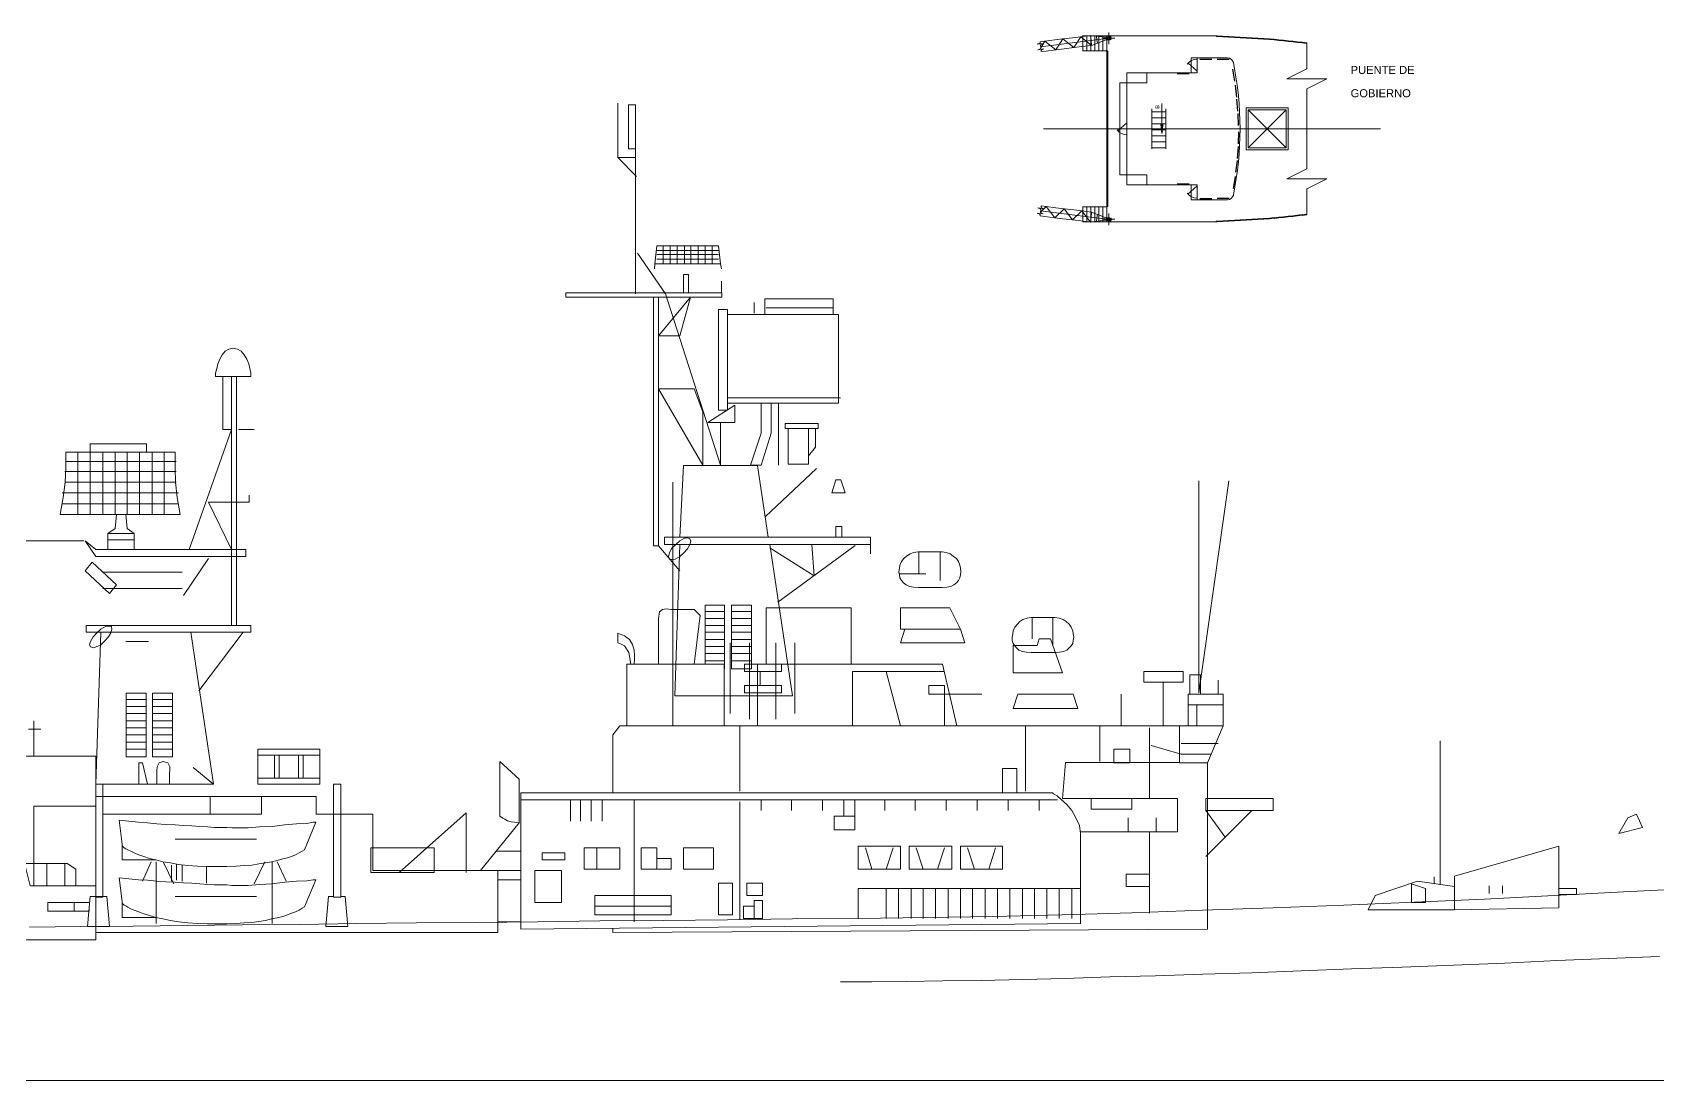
# Model space of a CAD drawing. Header units: millimetres. Extents: x -11119 to 8439, y -3599 to 8618.
# Drawn here: x -3947 to 4175, y -3599 to 1641 of the extents above; entities that cross this region are included whole.
import ezdxf

# ---------------------------------------------------------------- set-up
doc = ezdxf.new("R2010")
doc.units = ezdxf.units.MM
doc.layers.add('a_MUEBLE', color=250, linetype='Continuous', lineweight=5)
doc.layers.add('a_TEXTO', color=7, linetype='Continuous', lineweight=0)
doc.styles.add('CA_100_TEXTO', font='arial.ttf', dxfattribs={"height": 20})
doc.styles.add('CA_200_TEXTO', font='arial.ttf', dxfattribs={"height": 40})

# ---------------------------------------------------------------- blocks, each defined once
blk = doc.blocks.new('*X4')
at = {"color": 0}
for p, q in [((552.6, 104.7), (554.7, 106.7)), ((552.6, 104.5), (554.7, 106.6)), ((552.6, 104.3), (554.7, 106.4)), ((552.6, 104.1), (554.7, 106.2)), ((552.7, 105.7), (554.6, 107.5)), ((552.7, 105.5), (554.6, 107.4)), ((552.7, 105.3), (554.6, 107.2)), ((552.7, 105.1), (554.6, 107)), ((552.7, 104.9), (554.6, 106.9)), ((552.8, 106.7), (554.5, 108.3)), ((552.8, 106.5), (554.5, 108.2)), ((552.8, 106.3), (554.5, 108)), ((552.8, 106.1), (554.5, 107.8)), ((552.8, 105.9), (554.6, 107.7)), ((552.8, 104.1), (554.7, 106.1)), ((552.9, 107.5), (554.4, 109)), ((552.9, 107.3), (554.4, 108.8)), ((552.9, 107.1), (554.5, 108.6)), ((552.9, 106.9), (554.5, 108.5)), ((553, 108.4), (554.3, 109.8)), ((553, 108.2), (554.4, 109.6)), ((553, 108), (554.4, 109.4)), ((553, 107.9), (554.4, 109.3)), ((553, 107.7), (554.4, 109.1)), ((553, 104.1), (554.7, 105.9)), ((553.1, 109.4), (554.3, 110.6)), ((553.1, 109.2), (554.3, 110.4)), ((553.1, 109), (554.3, 110.2)), ((553.1, 108.8), (554.3, 110.1)), ((553.1, 108.6), (554.3, 109.9)), ((553.2, 110.4), (554.2, 111.3)), ((553.2, 110.2), (554.2, 111.2)), ((553.2, 110), (554.2, 111)), ((553.2, 109.8), (554.2, 110.9)), ((553.2, 109.6), (554.2, 110.7)), ((553.2, 104.1), (554.8, 105.8)), ((553.3, 111.2), (554.1, 112)), ((553.3, 111), (554.1, 111.8)), ((553.3, 110.8), (554.1, 111.7)), ((553.3, 110.6), (554.2, 111.5)), ((553.3, 104.1), (554.8, 105.6)), ((553.4, 112.2), (554, 112.8)), ((553.4, 112), (554, 112.6)), ((553.4, 111.8), (554.1, 112.5)), ((553.4, 111.6), (554.1, 112.3)), ((553.4, 111.4), (554.1, 112.1)), ((553.5, 113.2), (553.9, 113.6)), ((553.5, 113), (554, 113.4)), ((553.5, 112.8), (554, 113.3)), ((553.5, 112.6), (554, 113.1)), ((553.5, 112.4), (554, 112.9)), ((553.5, 104.1), (554.8, 105.4)), ((553.6, 114.2), (553.9, 114.4)), ((553.6, 114), (553.9, 114.2)), ((553.6, 113.8), (553.9, 114.1)), ((553.6, 113.6), (553.9, 113.9)), ((553.6, 113.4), (553.9, 113.7)), ((553.7, 115.2), (553.8, 115.2)), ((553.7, 115), (553.8, 115)), ((553.7, 114.8), (553.8, 114.9)), ((553.7, 114.6), (553.8, 114.7)), ((553.7, 114.4), (553.8, 114.5)), ((553.7, 104.1), (554.8, 105.3)), ((553.9, 104.1), (554.8, 105.1)), ((554, 104.1), (554.8, 105)), ((554.2, 104.1), (554.9, 104.8)), ((554.4, 104.1), (554.9, 104.6)), ((554.6, 104.1), (554.9, 104.5)), ((554.7, 104.1), (554.9, 104.3)), ((554.9, 104.1), (554.9, 104.2))]:
    blk.add_line(p, q, dxfattribs=at)
blk = doc.blocks.new('ca_nav21')
at = {"layer": 'a_MUEBLE', "linetype": 'Continuous'}
for points in [[(509.45, 4886.2), (509.45, 4614.3), (603.45, 4520.3)], [(598.35, 4657.5), (598.35, 4878.6), (562.75, 4878.6), (562.75, 4657.5), (598.35, 4657.5)], [(598.35, 4860.8), (598.35, 3933.4)], [(509.45, 4614.3), (598.35, 4614.3)], [(1022.65, 4083.3), (1012.55, 4172.2), (705.05, 4172.2), (694.95, 4083.3), (1022.65, 4083.3)], [(705.05, 4149.3), (1012.55, 4149.3)], [(735.55, 4172.2), (735.55, 4083.3)], [(771.15, 4172.2), (771.15, 4083.3)], [(806.75, 4172.2), (806.75, 4083.3)], [(842.25, 4172.2), (842.25, 4083.3)], [(875.35, 4172.2), (875.35, 4083.3)], [(910.85, 4172.2), (910.85, 4083.3)], [(946.45, 4172.2), (946.45, 4083.3)], [(982.05, 4172.2), (982.05, 4083.3)], [(1022.65, 3290.5), (1022.65, 3077), (748.25, 3933.4), (608.55, 4136.6)], [(694.95, 4083.3), (692.35, 4057.9)], [(705.05, 4129), (1012.55, 4129)], [(705.05, 4106.1), (1012.55, 4106.1)], [(1022.65, 4083.3), (1027.75, 4057.9)], [(862.65, 3938.4), (862.65, 4029.9), (837.25, 4029.9), (837.25, 3938.4), (862.65, 3938.4)], [(1027.75, 3996.9), (1027.75, 3938.4)], [(1030.35, 3915.6), (1030.35, 3938.4), (250.25, 3938.4), (250.25, 3915.6), (1030.35, 3915.6)], [(712.65, 3915.6), (712.65, 2673), (687.25, 2673), (687.25, 3915.6), (712.65, 3915.6)], [(712.65, 3722.5), (819.45, 3722.5), (872.75, 3915.6)], [(712.65, 3722.5), (819.45, 3722.5), (872.75, 3915.6), (712.65, 3722.5)], [(1586.75, 3829.2), (1586.75, 3907.9), (1243.75, 3907.9), (1243.75, 3829.2), (1586.75, 3829.2)], [(1058.25, 3351.5), (1058.25, 3854.6), (1012.55, 3854.6), (1012.55, 3351.5), (1058.25, 3351.5)], [(1012.55, 3854.6), (1012.55, 3854.6), (1012.55, 3854.6), (1012.55, 3854.6), (1012.55, 3854.6)], [(1612.25, 3387), (1612.25, 3829.2), (1058.25, 3829.2), (1058.25, 3387), (1612.25, 3387)], [(1190.45, 3836.8), (1190.45, 3890.2)], [(1190.45, 3836.8), (1190.45, 3890.2), (1190.45, 3836.8)], [(1251.35, 3862.2), (1586.75, 3862.2)], [(-1325.05, 3519.2), (-1325.05, 3537), (-1330.15, 3559.8), (-1335.25, 3582.7), (-1345.45, 3605.6), (-1358.15, 3628.4), (-1373.35, 3646.2), (-1391.15, 3656.4), (-1414.05, 3661.5), (-1434.35, 3656.4), (-1452.15, 3646.2), (-1467.35, 3628.4), (-1480.05, 3605.6), (-1490.25, 3582.7), (-1495.35, 3559.8), (-1500.45, 3537), (-1500.45, 3519.2), (-1325.05, 3519.2)], [(-1421.65, 3254.9), (-1421.65, 3519.2), (-1464.85, 3519.2), (-1464.85, 3254.9), (-1421.65, 3254.9)], [(-1396.25, 3519.2), (-1396.25, 2274.2), (-1421.65, 2274.2), (-1421.65, 3519.2), (-1396.25, 3519.2)], [(890.55, 3458.2), (712.65, 3458.2), (933.75, 3077), (933.75, 3343.8)], [(890.55, 3458.2), (712.65, 3458.2), (933.75, 3077), (933.75, 3343.8), (890.55, 3458.2)], [(1058.25, 3412.4), (1622.35, 3412.4)], [(1093.85, 3376.9), (1093.85, 3290.5), (959.15, 3290.5)], [(1093.85, 3376.9), (1093.85, 3290.5), (959.15, 3290.5), (1093.85, 3376.9)], [(1225.95, 3077), (1276.75, 3237.1), (1276.75, 3387), (1225.95, 3387), (1225.95, 3237.1), (1172.65, 3077), (1225.95, 3077)], [(1312.35, 3387), (1312.35, 3077)], [(1312.35, 3387), (1312.35, 3077), (1312.35, 3387)], [(-1632.55, 2655.2), (-1421.65, 3254.9)], [(-1632.55, 2655.2), (-1421.65, 3254.9), (-1632.55, 2655.2)], [(-1386.05, 3254.9), (-1307.35, 3254.9)], [(-1386.05, 3254.9), (-1307.35, 3254.9), (-1386.05, 3254.9)], [(1510.55, 3260), (1510.55, 3285.4), (1345.45, 3285.4), (1345.45, 3260), (1510.55, 3260)], [(1462.25, 3082.1), (1462.25, 3260), (1360.65, 3260), (1360.65, 3082.1), (1462.25, 3082.1)], [(1462.25, 3122.8), (1462.25, 3260), (1497.85, 3260), (1497.85, 3166), (1462.25, 3122.8)], [(-1845.95, 3140.6), (-1845.95, 3183.8), (-2128.05, 3183.8), (-2128.05, 3140.6), (-1845.95, 3140.6)], [(-1678.25, 2830.6), (-1693.55, 2914.4), (-1701.15, 2990.6), (-1703.65, 3061.8), (-1703.65, 3140.6), (-2250.05, 3140.6), (-2250.05, 3061.8), (-2252.55, 2990.6), (-2262.75, 2914.4), (-2277.95, 2830.6), (-1678.25, 2830.6)], [(-2250.05, 3094.8), (-1698.65, 3094.8)], [(-2189.05, 3140.6), (-2189.05, 2830.6)], [(-2128.05, 3140.6), (-2128.05, 2830.6)], [(-2064.55, 3140.6), (-2064.55, 2830.6)], [(-2003.55, 3140.6), (-2003.55, 2830.6)], [(-1942.55, 3140.6), (-1942.55, 2830.6)], [(-1881.55, 3140.6), (-1881.55, 2830.6)], [(-1818.05, 3140.6), (-1818.05, 2830.6)], [(-1757.05, 3140.6), (-1757.05, 2830.6)], [(-2255.05, 3044), (-1698.65, 3044)], [(1261.55, 2716.2), (1208.15, 3074.5), (837.25, 3074.5), (819.45, 2716.2), (1261.55, 2716.2)], [(1502.95, 3059.2), (1246.35, 2817.9)], [(-2267.85, 2937.3), (-1685.95, 2937.3)], [(-2255.05, 2990.6), (-1698.65, 2990.6)], [(-1332.75, 2927.1), (-1332.75, 2891.5), (-1535.95, 2891.5), (-1421.65, 2655.2)], [(783.85, 2990.6), (783.85, 1773.6)], [(783.85, 2990.6), (783.85, 1773.6), (783.85, 2990.6)], [(1645.25, 2937.3), (1624.95, 3003.3), (1599.55, 3003.3), (1579.15, 2937.3), (1645.25, 2937.3)], [(3413.75, 2998.3), (3413.75, 1938.8), (3563.65, 2998.3)], [(-2267.85, 2883.9), (-1685.95, 2883.9)], [(-1950.15, 2830.6), (-1942.55, 2759.4), (-1906.95, 2734), (-1906.95, 2655.2), (-2039.15, 2655.2), (-2039.15, 2734), (-2003.55, 2759.4), (-1995.95, 2830.6), (-1950.15, 2830.6)], [(1629.95, 2716.2), (1629.95, 2769.6), (1599.55, 2769.6), (1599.55, 2716.2), (1629.95, 2716.2)], [(-2158.55, 2698.4), (-2529.55, 2698.4)], [(-2153.45, 2698.4), (-2100.05, 2619.7), (-1350.45, 2619.7), (-1350.45, 2655.2), (-2100.05, 2655.2), (-2153.45, 2698.4)], [(-2039.15, 2734), (-1906.95, 2734)], [(-2039.15, 2703.5), (-1906.95, 2703.5)], [(1772.25, 2716.2), (1772.25, 2680.6), (743.15, 2680.6), (743.15, 2716.2), (1772.25, 2716.2)], [(839.75, 2637.4), (857.55, 2657.8), (870.25, 2680.6), (875.35, 2695.9), (870.25, 2708.6), (857.55, 2713.7), (842.25, 2711.1), (819.45, 2698.4), (799.05, 2680.6), (778.75, 2660.3), (768.55, 2637.4), (763.55, 2619.7), (766.05, 2607), (778.75, 2604.4), (796.55, 2607), (819.45, 2619.7), (839.75, 2637.4)], [(794.05, 1923.5), (819.45, 2680.6), (1269.15, 2680.6), (1383.55, 1923.5), (794.05, 1923.5)], [(1269.15, 2662.9), (1490.25, 2523.1), (1480.05, 2680.6)], [(1772.25, 2680.6), (1772.25, 2632.4)], [(1772.25, 2680.6), (1772.25, 2632.4), (1772.25, 2680.6)], [(-1535.95, 2609.5), (-1660.55, 2424.1)], [(712.65, 2673), (819.45, 2548.5)], [(1696.05, 2675.6), (1309.85, 2391.1)], [(2130.55, 2464.7), (2153.45, 2467.2), (2173.75, 2469.7), (2189.05, 2477.4), (2201.75, 2487.5), (2211.85, 2500.2), (2219.55, 2512.9), (2222.05, 2528.2), (2224.55, 2543.4), (2222.05, 2561.2), (2219.55, 2576.5), (2211.85, 2594.2), (2201.75, 2609.5), (2186.45, 2622.2), (2171.25, 2632.4), (2150.85, 2640), (2130.55, 2642.5), (2011.15, 2642.5), (1988.25, 2640), (1970.45, 2632.4), (1952.75, 2622.2), (1939.95, 2609.5), (1927.25, 2594.2), (1919.65, 2576.5), (1917.15, 2561.2), (1914.55, 2543.4), (1917.15, 2528.2), (1919.65, 2512.9), (1927.25, 2500.2), (1937.45, 2487.5), (1950.15, 2477.4), (1967.95, 2469.7), (1988.25, 2467.2), (2011.15, 2464.7), (2130.55, 2464.7)], [(2013.65, 2642.5), (2013.65, 2535.8)], [(2013.65, 2642.5), (2013.65, 2535.8), (2013.65, 2642.5)], [(2120.45, 2642.5), (2120.45, 2500.2)], [(2120.45, 2642.5), (2120.45, 2500.2), (2120.45, 2642.5)], [(-1995.95, 2477.4), (-2117.85, 2591.7), (-2153.45, 2548.5), (-2031.45, 2434.3), (-1995.95, 2477.4)], [(-2064.55, 2540.9), (-1668.15, 2540.9)], [(1919.65, 2533.3), (2049.25, 2533.3)], [(1919.65, 2533.3), (2049.25, 2533.3), (1919.65, 2533.3)], [(-2064.55, 2459.6), (-1668.15, 2459.6)], [(712.65, 2081.1), (712.65, 2109), (712.65, 2172.5), (712.65, 2248.8), (712.65, 2309.8), (717.75, 2342.8), (733.05, 2355.5), (753.35, 2358), (776.25, 2355.5), (788.95, 2355.5), (804.15, 2355.5), (824.45, 2355.5), (842.25, 2355.5), (860.05, 2355.5), (875.35, 2355.5), (885.45, 2355.5), (890.55, 2355.5), (921.05, 2325), (890.55, 2081.1), (712.65, 2081.1)], [(1040.45, 2058.2), (1043.05, 2058.2), (1043.05, 2375.8), (946.45, 2375.8), (946.45, 2081.1), (946.45, 2081.1)], [(1177.65, 2058.2), (1177.65, 2375.8), (1078.55, 2375.8), (1078.55, 2058.2), (1177.65, 2058.2)], [(1675.75, 2081.1), (1675.75, 2363.1), (1251.35, 2363.1), (1251.35, 2081.1), (1675.75, 2081.1)], [(2222.05, 2256.4), (1922.25, 2256.4), (1922.25, 2363.1), (2168.65, 2363.1), (2222.05, 2256.4)], [(946.45, 2345.3), (1043.05, 2345.3)], [(946.45, 2309.8), (1043.05, 2309.8)], [(1078.55, 2345.3), (1177.65, 2345.3)], [(1078.55, 2309.8), (1177.65, 2309.8)], [(2694.65, 2139.5), (2717.55, 2142), (2737.85, 2144.6), (2753.15, 2152.2), (2765.85, 2162.4), (2775.95, 2172.5), (2783.65, 2185.2), (2786.15, 2200.5), (2788.65, 2215.7), (2786.15, 2233.5), (2783.65, 2248.8), (2775.95, 2266.6), (2765.85, 2281.8), (2750.55, 2294.5), (2735.35, 2304.7), (2715.05, 2312.3), (2694.65, 2314.8), (2575.25, 2314.8), (2554.95, 2312.3), (2534.55, 2304.7), (2519.35, 2294.5), (2506.65, 2281.8), (2493.95, 2266.6), (2486.35, 2248.8), (2483.75, 2233.5), (2481.25, 2215.7), (2481.25, 2200.5), (2486.35, 2185.2), (2493.95, 2172.5), (2501.55, 2162.4), (2514.25, 2152.2), (2532.05, 2144.6), (2552.35, 2142), (2575.25, 2139.5), (2694.65, 2139.5)], [(2580.35, 2314.8), (2580.35, 2208.1)], [(2580.35, 2314.8), (2580.35, 2208.1), (2580.35, 2314.8)], [(2684.55, 2314.8), (2684.55, 2175.1)], [(2684.55, 2314.8), (2684.55, 2175.1), (2684.55, 2314.8)], [(-1325.05, 2274.2), (-1325.05, 2241.1), (-2148.35, 2241.1), (-2148.35, 2274.2), (-1325.05, 2274.2)], [(-2054.35, 2198), (-2036.55, 2218.3), (-2023.85, 2238.6), (-2018.75, 2256.4), (-2021.35, 2269.1), (-2034.05, 2271.6), (-2051.85, 2269.1), (-2074.65, 2256.4), (-2095.05, 2238.6), (-2112.75, 2218.3), (-2125.55, 2195.4), (-2130.55, 2180.2), (-2125.55, 2167.5), (-2112.75, 2162.4), (-2097.55, 2167.5), (-2074.65, 2177.6), (-2054.35, 2198)], [(-2100.05, 1481.4), (-2074.65, 2241.1), (-1624.95, 2241.1), (-1510.55, 1481.4), (-2100.05, 1481.4)], [(-1950.15, 2195.4), (-1835.85, 2195.4)], [(-1950.15, 2195.4), (-1835.85, 2195.4), (-1950.15, 2195.4)], [(-1363.25, 2241.1), (-1584.25, 1948.9)], [(509.45, 2236.1), (509.45, 2187.8), (519.55, 2185.2), (542.45, 2172.5), (565.35, 2139.5), (575.45, 2081.1), (590.75, 2081.1), (590.75, 2086.1), (593.25, 2103.9), (593.25, 2124.3), (590.75, 2152.2), (583.15, 2180.2), (567.85, 2205.6), (542.45, 2223.4), (509.45, 2236.1)], [(946.45, 2274.2), (1043.05, 2274.2)], [(946.45, 2241.1), (1043.05, 2241.1)], [(946.45, 2205.6), (1043.05, 2205.6)], [(1078.55, 2274.2), (1177.65, 2274.2)], [(1078.55, 2241.1), (1177.65, 2241.1)], [(1078.55, 2205.6), (1177.65, 2205.6)], [(2244.95, 2187.8), (2222.05, 2256.4), (1945.05, 2256.4), (1922.25, 2187.8), (2244.95, 2187.8)], [(2732.75, 2037.9), (2486.35, 2037.9), (2486.35, 2175.1), (2605.75, 2175.1), (2615.95, 2208.1), (2671.85, 2208.1), (2732.75, 2037.9)], [(946.45, 2170), (1043.05, 2170)], [(946.45, 2134.4), (1043.05, 2134.4)], [(1070.95, 2187.8), (1070.95, 1834.6)], [(1070.95, 2187.8), (1070.95, 1834.6), (1070.95, 2187.8)], [(1078.55, 2170), (1177.65, 2170)], [(1078.55, 2134.4), (1177.65, 2134.4)], [(1167.55, 2187.8), (1167.55, 1806.6)], [(1299.65, 2187.8), (1299.65, 1806.6)], [(1393.65, 2187.8), (1393.65, 1834.6)], [(1393.65, 2187.8), (1393.65, 1834.6), (1393.65, 2187.8)], [(1040.45, 1773.6), (1040.45, 2081.1), (555.15, 2081.1), (555.15, 1773.6), (1040.45, 1773.6)], [(946.45, 2098.9), (1043.05, 2098.9)], [(1078.55, 2098.9), (1177.65, 2098.9)], [(1327.65, 2045.5), (1327.65, 2081.1), (1142.15, 2081.1), (1142.15, 2045.5), (1327.65, 2045.5)], [(1208.15, 2081.1), (2133.15, 2081.1), (2204.25, 1773.6), (1208.15, 1773.6), (1208.15, 2081.1)], [(1220.85, 2045.5), (1220.85, 1974.3)], [(1220.85, 2045.5), (1220.85, 1974.3), (1220.85, 2045.5)], [(1683.35, 1773.6), (1683.35, 2045.5), (2143.25, 2045.5)], [(1851.05, 2045.5), (1922.25, 1773.6)], [(3335.05, 1992.1), (3335.05, 2045.5), (3139.35, 2045.5), (3139.35, 1992.1), (3335.05, 1992.1)], [(1327.65, 1938.8), (1327.65, 1974.3), (1142.15, 1974.3), (1142.15, 1938.8), (1327.65, 1938.8)], [(2143.25, 1931.1), (2143.25, 1974.3), (2064.55, 1974.3), (2064.55, 1931.1), (2143.25, 1931.1)], [(3235.95, 1992.1), (3235.95, 1773.6)], [(3421.35, 1931.1), (3421.35, 2027.7), (3368.05, 2027.7), (3368.05, 1931.1), (3421.35, 1931.1)], [(3510.35, 2002.3), (3510.35, 1931.1)], [(-1848.55, 1618.6), (-1848.55, 1936.2), (-1947.65, 1936.2), (-1947.65, 1618.6), (-1848.55, 1618.6)], [(-1947.65, 1905.7), (-1848.55, 1905.7)], [(-1947.65, 1870.2), (-1848.55, 1870.2)], [(-1716.45, 1618.6), (-1716.45, 1936.2), (-1815.55, 1936.2), (-1815.55, 1618.6), (-1716.45, 1618.6)], [(-1815.55, 1905.7), (-1716.45, 1905.7)], [(-1815.55, 1870.2), (-1716.45, 1870.2)], [(2064.55, 1931.1), (2328.75, 1931.1)], [(2143.25, 1931.1), (2143.25, 1773.6)], [(2809.05, 1860), (2786.15, 1931.1), (2509.15, 1931.1), (2486.35, 1860), (2809.05, 1860)], [(3025.05, 1931.1), (3025.05, 1773.6)], [(3025.05, 1931.1), (3025.05, 1773.6), (3025.05, 1931.1)], [(3535.75, 1773.6), (3535.75, 1931.1), (3360.45, 1931.1), (3360.45, 1773.6), (3535.75, 1773.6)], [(3360.45, 1877.8), (3535.75, 1877.8)], [(3403.65, 1877.8), (3403.65, 1773.6)], [(-2410.05, 1799), (-2410.05, 1621.1)], [(-1947.65, 1834.6), (-1848.55, 1834.6)], [(-1947.65, 1799), (-1848.55, 1799)], [(-1815.55, 1834.6), (-1716.45, 1834.6)], [(-1815.55, 1799), (-1716.45, 1799)], [(-2435.55, 1755.8), (-2374.55, 1755.8)], [(-2435.55, 1755.8), (-2374.55, 1755.8), (-2435.55, 1755.8)], [(-1947.65, 1763.4), (-1848.55, 1763.4)], [(-1947.65, 1727.9), (-1848.55, 1727.9)], [(-1815.55, 1763.4), (-1716.45, 1763.4)], [(-1815.55, 1727.9), (-1716.45, 1727.9)], [(484.05, 1438.2), (484.05, 1445.8), (484.05, 1727.9), (519.55, 1773.6), (3317.25, 1773.6), (3317.25, 1588.1), (3456.95, 1588.1), (3456.95, 757.2), (484.05, 739.4), (484.05, 762.3), (484.05, 762.3)], [(1119.25, 1773.6), (1119.25, 1445.8)], [(1119.25, 1773.6), (1119.25, 1445.8), (1119.25, 1773.6)], [(2547.25, 1773.6), (2547.25, 1445.8)], [(2918.25, 1773.6), (2918.25, 1595.7)], [(3167.25, 1763.4), (3167.25, 1410.2)], [(3317.25, 1773.6), (3535.75, 1773.6), (3456.95, 1588.1), (3317.25, 1588.1), (3317.25, 1773.6)], [(-1947.65, 1692.3), (-1848.55, 1692.3)], [(-1947.65, 1656.7), (-1848.55, 1656.7)], [(-1815.55, 1692.3), (-1716.45, 1692.3)], [(-1815.55, 1656.7), (-1716.45, 1656.7)], [(-979.55, 1481.4), (-979.55, 1656.7), (-1289.55, 1656.7), (-1289.55, 1481.4), (-979.55, 1481.4)], [(-1289.55, 1626.2), (-979.55, 1626.2)], [(-1289.55, 1626.2), (-979.55, 1626.2), (-1289.55, 1626.2)], [(-1182.75, 1511.9), (-1182.75, 1626.2), (-1205.65, 1626.2), (-1205.65, 1511.9), (-1182.75, 1511.9)], [(-1063.35, 1511.9), (-1063.35, 1626.2), (-1086.25, 1626.2), (-1086.25, 1511.9), (-1063.35, 1511.9)], [(3068.15, 1588.1), (3068.15, 1656.7), (2989.45, 1656.7), (2989.45, 1588.1), (3068.15, 1588.1)], [(3474.75, 1631.3), (3324.85, 1631.3), (3174.95, 1674.5)], [(3324.85, 1684.7), (3510.35, 1684.7)], [(4620.75, 978.3), (4620.75, 1697.4)], [(4620.75, 978.3), (4620.75, 1697.4), (4620.75, 978.3)], [(-3723.75, 1339.1), (-3566.25, 1339.1), (-3566.25, 1621.1), (-2100.05, 1621.1), (-2100.05, 703.8), (-3759.35, 703.8), (-3723.75, 1339.1)], [(-1884.15, 1588.1), (-1866.35, 1588.1), (-1840.95, 1481.4), (-1884.15, 1481.4), (-1884.15, 1588.1)], [(-1731.65, 1481.4), (-1731.65, 1539.8), (-1729.15, 1547.5), (-1729.15, 1567.8), (-1739.25, 1588.1), (-1762.15, 1595.7), (-1782.45, 1588.1), (-1792.65, 1567.8), (-1795.15, 1547.5), (-1795.15, 1539.8), (-1795.15, 1481.4), (-1731.65, 1481.4)], [(-1612.25, 1565.2), (-1510.55, 1481.4)], [(-1612.25, 1565.2), (-1510.55, 1481.4), (-1612.25, 1565.2)], [(-79.95, 1595.7), (-79.95, 1321.3), (-77.45, 1318.8), (-72.35, 1316.2), (-64.75, 1311.1), (-54.55, 1306.1), (-41.85, 1298.4), (-24.05, 1293.4), (-6.35, 1290.8), (16.55, 1288.3), (16.55, 1506.8), (-79.95, 1595.7)], [(2504.05, 1438.2), (2504.05, 1560.2), (2432.95, 1560.2), (2432.95, 1438.2), (2504.05, 1438.2)], [(2821.75, 1242.5), (3307.05, 1242.5), (3307.05, 1410.2), (2732.75, 1410.2), (2748.05, 1590.7), (3317.25, 1590.7)], [(-2064.55, 1481.4), (-2064.55, 917.3), (-2100.05, 917.3), (-2100.05, 1481.4), (-2064.55, 1481.4)], [(-1289.55, 1511.9), (-979.55, 1511.9)], [(-1289.55, 1511.9), (-979.55, 1511.9), (-1289.55, 1511.9)], [(-875.35, 1481.4), (-875.35, 917.3), (-910.95, 917.3), (-910.95, 1481.4), (-875.35, 1481.4)], [(-2100.05, 1420.4), (-997.35, 1420.4), (-997.35, 1331.5), (-715.25, 1331.5), (-715.25, 1049.4), (-90.15, 1049.4), (-90.15, 739.4), (-2100.05, 739.4), (-2100.05, 1420.4)], [(-1271.75, 1331.5), (-1271.75, 1420.4), (-2064.55, 1420.4), (-2064.55, 1331.5), (-1271.75, 1331.5)], [(-1528.35, 1420.4), (-1528.35, 1331.5)], [(-1528.35, 1420.4), (-1528.35, 1331.5), (-1528.35, 1420.4)], [(24.15, 757.2), (24.15, 1438.2), (2681.95, 1438.2), (2687.05, 1433.1), (2704.85, 1422.9), (2725.15, 1405.2), (2753.15, 1379.7), (2778.55, 1349.3), (2798.85, 1313.7), (2816.65, 1275.6), (2821.75, 1234.9), (2821.75, 1115.5), (2821.75, 968.1), (2821.75, 838.5), (2821.75, 785.2), (24.15, 757.2)], [(24.15, 1402.6), (2707.35, 1402.6)], [(24.15, 1402.6), (2707.35, 1402.6), (24.15, 1402.6)], [(273.05, 1402.6), (273.05, 1295.9)], [(273.05, 1402.6), (273.05, 1295.9), (273.05, 1402.6)], [(323.95, 1402.6), (323.95, 1295.9)], [(323.95, 1402.6), (323.95, 1295.9), (323.95, 1402.6)], [(377.25, 1402.6), (377.25, 1295.9)], [(377.25, 1402.6), (377.25, 1295.9), (377.25, 1402.6)], [(430.65, 1402.6), (430.65, 1295.9)], [(430.65, 1402.6), (430.65, 1295.9), (430.65, 1402.6)], [(590.75, 1402.6), (590.75, 792.8)], [(1119.25, 1392.5), (1119.25, 802.9)], [(1119.25, 1392.5), (1119.25, 802.9), (1119.25, 1392.5)], [(1225.95, 1402.6), (1225.95, 1349.3)], [(1378.45, 1402.6), (1378.45, 1349.3)], [(1533.45, 1402.6), (1533.45, 1349.3)], [(1693.55, 1321.3), (1693.55, 1402.6), (1640.15, 1402.6), (1640.15, 1321.3), (1693.55, 1321.3)], [(1843.45, 1402.6), (1843.45, 1349.3)], [(1995.85, 1402.6), (1995.85, 1349.3)], [(2150.85, 1402.6), (2150.85, 1349.3)], [(2305.85, 1402.6), (2305.85, 1349.3)], [(2460.95, 1402.6), (2460.95, 1349.3)], [(2615.95, 1402.6), (2615.95, 1349.3)], [(3078.35, 1356.9), (3078.35, 1410.2), (2875.05, 1410.2), (2875.05, 1356.9), (3078.35, 1356.9)], [(3784.75, 1349.3), (3784.75, 1410.2), (3449.35, 1410.2), (3449.35, 1349.3), (3784.75, 1349.3)], [(-2100.05, 973.2), (-2100.05, 1372.1), (-2410.05, 1372.1), (-2410.05, 973.2), (-2100.05, 973.2)], [(-1983.25, 1301), (-1965.45, 1168.8), (-1962.85, 1168.8), (-1957.75, 1163.8), (-1950.15, 1158.7), (-1940.05, 1153.6), (-1924.75, 1146), (-1906.95, 1138.4), (-1884.15, 1128.2), (-1858.65, 1120.6), (-1830.75, 1110.4), (-1800.25, 1102.8), (-1764.65, 1092.6), (-1726.55, 1087.5), (-1685.95, 1079.9), (-1640.15, 1074.8), (-1591.85, 1072.3), (-1541.05, 1069.7), (-1490.25, 1069.7), (-1444.55, 1069.7), (-1398.75, 1072.3), (-1358.15, 1074.8), (-1320.05, 1077.4), (-1284.45, 1082.5), (-1251.45, 1087.5), (-1220.95, 1092.6), (-1192.95, 1100.2), (-1165.05, 1107.9), (-1142.15, 1112.9), (-1121.85, 1120.6), (-1101.45, 1128.2), (-1083.65, 1138.4), (-1068.45, 1146), (-1055.75, 1153.6), (-999.85, 1290.8), (-1012.55, 1290.8), (-1045.55, 1285.7), (-1096.35, 1283.2), (-1154.85, 1278.1), (-1218.35, 1270.5), (-1281.85, 1267.9), (-1337.75, 1262.9), (-1378.45, 1262.9), (-1396.25, 1262.9), (-1419.15, 1262.9), (-1444.55, 1265.4), (-1475.05, 1265.4), (-1508.05, 1265.4), (-1541.05, 1267.9), (-1579.15, 1270.5), (-1619.85, 1273), (-1660.55, 1275.6), (-1703.65, 1278.1), (-1749.45, 1280.6), (-1795.15, 1283.2), (-1840.95, 1288.3), (-1886.65, 1290.8), (-1934.95, 1295.9), (-1983.25, 1301)], [(-583.15, 1039.3), (-247.75, 1339.1), (-247.75, 1039.3)], [(1693.55, 1252.7), (1693.55, 1321.3), (1591.85, 1321.3), (1591.85, 1252.7), (1693.55, 1252.7)], [(3060.55, 1313.7), (3060.55, 1242.5)], [(3200.35, 1313.7), (3200.35, 1242.5)], [(3449.35, 1349.3), (3545.95, 1217.1)], [(3678.05, 1349.3), (3449.35, 1120.6)], [(5512.65, 1234.9), (5558.35, 1313.7), (5601.55, 1331.5), (5632.05, 1265.4), (5512.65, 1234.9)], [(-9227.55, 0), (9227.55, 0)], [(5876.05, 960.5), (5535.55, 942.7), (5189.95, 924.9), (4841.85, 907.1), (4491.15, 891.9), (4137.95, 876.6), (3784.75, 863.9), (3431.55, 851.2), (3078.35, 838.5), (2730.25, 828.4), (2384.65, 820.7), (2046.75, 815.6), (1711.35, 810.6), (1383.55, 808), (1058.25, 802.9), (735.55, 800.4), (420.45, 797.9), (108.05, 792.8), (-196.85, 790.2), (-496.75, 787.7), (-794.05, 785.2), (-1081.15, 780.1), (-1365.75, 777.5), (-1642.75, 775), (-1912.05, 772.4), (-2173.75, 769.9), (-2430.45, 767.4)], [(16.55, 1288.3), (-176.55, 1049.4)], [(3167.25, 1242.5), (3167.25, 836)], [(-1967.95, 1186.6), (-1967.95, 1102.8), (-1800.25, 1102.8), (-1800.25, 1102.8)], [(-1703.65, 1207), (-1297.15, 1207)], [(-1703.65, 1207), (-1297.15, 1207), (-1703.65, 1207)], [(-407.75, 1039.3), (-407.75, 1163.8), (-725.45, 1163.8), (-725.45, 1039.3), (-407.75, 1039.3)], [(-97.75, 1146), (24.15, 1146)], [(-97.75, 1146), (24.15, 1146), (-97.75, 1146)], [(245.15, 1102.8), (245.15, 1138.4), (130.95, 1138.4), (130.95, 1102.8), (245.15, 1102.8)], [(519.55, 1057), (519.55, 1163.8), (341.75, 1163.8), (341.75, 1057), (519.55, 1057)], [(405.25, 1163.8), (405.25, 1057)], [(405.25, 1163.8), (405.25, 1057), (405.25, 1163.8)], [(705.05, 1057), (705.05, 1163.8), (626.25, 1163.8), (626.25, 1057), (705.05, 1057)], [(987.15, 1057), (987.15, 1163.8), (837.25, 1163.8), (837.25, 1057), (987.15, 1057)], [(1922.25, 1057), (1922.25, 1171.4), (1711.35, 1171.4), (1711.35, 1057), (1922.25, 1057)], [(1746.85, 1163.8), (1779.95, 1057)], [(1886.65, 1163.8), (1851.05, 1057)], [(2178.85, 1057), (2178.85, 1171.4), (1965.45, 1171.4), (1965.45, 1057), (2178.85, 1057)], [(2000.95, 1163.8), (2036.55, 1057)], [(2143.25, 1163.8), (2107.75, 1057)], [(2432.95, 1057), (2432.95, 1171.4), (2222.05, 1171.4), (2222.05, 1057), (2432.95, 1057)], [(2257.65, 1163.8), (2293.15, 1057)], [(2397.35, 1163.8), (2364.35, 1057)], [(4691.85, 853.8), (4691.85, 1021.5), (5212.85, 1171.4), (5212.85, 863.9), (4691.85, 853.8)], [(-3495.15, 1021.5), (-3441.75, 1021.5), (-3398.55, 1128.2), (-3266.45, 1128.2), (-3266.45, 1021.5), (-2674.35, 1021.5), (-2638.75, 1120.6), (-2463.45, 1120.6), (-2427.85, 973.2), (-2100.05, 973.2)], [(-2453.25, 1085), (-2242.35, 1085), (-2199.15, 1057), (-2199.15, 973.2)], [(-2344.05, 1085), (-2344.05, 973.2)], [(-2255.05, 1085), (-2255.05, 973.2)], [(-1823.15, 1092.6), (-1866.35, 996.1)], [(-1797.75, 785.2), (-1797.75, 1092.6)], [(-1797.75, 785.2), (-1797.75, 1092.6), (-1797.75, 785.2)], [(-1762.15, 1092.6), (-1708.75, 983.4)], [(-1721.45, 996.1), (-1721.45, 1077.4)], [(-1721.45, 996.1), (-1721.45, 1077.4), (-1721.45, 996.1)], [(-1696.05, 1001.1), (-1696.05, 1082.5)], [(-1696.05, 1001.1), (-1696.05, 1082.5), (-1696.05, 1001.1)], [(-1668.15, 996.1), (-1668.15, 1077.4)], [(-1668.15, 996.1), (-1668.15, 1077.4), (-1668.15, 996.1)], [(-1546.15, 985.9), (-1546.15, 1069.7)], [(-1546.15, 985.9), (-1546.15, 1069.7), (-1546.15, 985.9)], [(-1253.95, 1092.6), (-1307.35, 983.4)], [(-1253.95, 1092.6), (-1307.35, 983.4), (-1253.95, 1092.6)], [(-1218.35, 785.2), (-1218.35, 1092.6)], [(-1218.35, 785.2), (-1218.35, 1092.6), (-1218.35, 785.2)], [(-1192.95, 1092.6), (-1147.25, 996.1)], [(-1192.95, 1092.6), (-1147.25, 996.1), (-1192.95, 1092.6)], [(776.25, 1057), (776.25, 1110.4), (705.05, 1110.4), (705.05, 1057), (776.25, 1057)], [(-1983.25, 1013.8), (-1965.45, 881.7), (-1962.85, 881.7), (-1957.75, 876.6), (-1950.15, 874.1), (-1940.05, 866.5), (-1924.75, 858.8), (-1906.95, 851.2), (-1884.15, 843.6), (-1858.65, 833.4), (-1830.75, 825.8), (-1800.25, 815.6), (-1764.65, 808), (-1726.55, 800.4), (-1685.95, 792.8), (-1640.15, 787.7), (-1591.85, 785.2), (-1541.05, 782.6), (-1490.25, 782.6), (-1444.55, 782.6), (-1398.75, 785.2), (-1358.15, 787.7), (-1320.05, 790.2), (-1284.45, 795.3), (-1251.45, 800.4), (-1220.95, 808), (-1192.95, 813.1), (-1165.05, 820.7), (-1142.15, 828.4), (-1121.85, 836), (-1101.45, 843.6), (-1083.65, 851.2), (-1068.45, 861.4), (-1055.75, 869), (-999.85, 1003.7), (-1012.55, 1003.7), (-1045.55, 998.6), (-1096.35, 996.1), (-1154.85, 991), (-1218.35, 983.4), (-1281.85, 980.8), (-1337.75, 975.7), (-1378.45, 975.7), (-1396.25, 975.7), (-1419.15, 975.7), (-1444.55, 978.3), (-1475.05, 978.3), (-1508.05, 978.3), (-1541.05, 980.8), (-1579.15, 983.4), (-1619.85, 985.9), (-1660.55, 988.4), (-1703.65, 991), (-1749.45, 993.5), (-1795.15, 996.1), (-1840.95, 1001.1), (-1886.65, 1003.7), (-1934.95, 1008.8), (-1983.25, 1013.8)], [(24.15, 792.8), (24.15, 1049.4), (-90.15, 1049.4), (-90.15, 792.8), (24.15, 792.8)], [(-90.15, 1003.7), (24.15, 1003.7)], [(227.35, 889.3), (227.35, 1049.4), (95.35, 1049.4), (95.35, 889.3), (227.35, 889.3)], [(1083.65, 828.4), (1083.65, 985.9), (1012.55, 985.9), (1012.55, 828.4), (1083.65, 828.4)], [(1233.55, 924.9), (1233.55, 985.9), (1154.85, 985.9), (1154.85, 924.9), (1233.55, 924.9)], [(3167.25, 970.6), (3167.25, 1031.6), (3050.45, 1031.6), (3050.45, 970.6), (3167.25, 970.6)], [(4259.95, 853.8), (4295.55, 924.9), (4506.45, 996.1), (4691.85, 970.6), (4691.85, 853.8), (4259.95, 853.8)], [(4475.95, 983.4), (4475.95, 889.3), (4547.05, 889.3), (4547.05, 960.5), (4475.95, 983.4)], [(4590.25, 1018.9), (4590.25, 985.9)], [(4590.25, 1018.9), (4590.25, 985.9), (4590.25, 1018.9)], [(-2031.45, 769.9), (-2044.15, 919.8), (-2128.05, 919.8), (-2140.75, 769.9), (-2031.45, 769.9)], [(-1967.95, 899.5), (-1967.95, 815.6), (-1800.25, 815.6), (-1800.25, 815.6)], [(-1703.65, 919.8), (-1297.15, 919.8)], [(-1703.65, 919.8), (-1297.15, 919.8), (-1703.65, 919.8)], [(-875.35, 919.8), (-852.45, 919.8), (-839.75, 769.9), (-949.05, 769.9), (-936.35, 919.8), (-910.95, 919.8), (-910.95, 919.8)], [(776.25, 828.4), (776.25, 924.9), (395.05, 924.9), (395.05, 828.4), (776.25, 828.4)], [(1233.55, 810.6), (1233.55, 899.5), (1190.45, 899.5), (1190.45, 810.6), (1233.55, 810.6)], [(2821.75, 830.9), (2821.75, 960.5), (1711.35, 960.5), (1711.35, 810.6), (1711.35, 810.6), (1711.35, 810.6)], [(1851.05, 960.5), (1851.05, 810.6)], [(1912.05, 960.5), (1912.05, 810.6)], [(1975.55, 960.5), (1975.55, 810.6)], [(2036.55, 960.5), (2036.55, 810.6)], [(2097.55, 960.5), (2097.55, 810.6)], [(2161.05, 960.5), (2161.05, 810.6)], [(2222.05, 960.5), (2222.05, 810.6)], [(2283.05, 960.5), (2283.05, 810.6)], [(2346.55, 960.5), (2346.55, 810.6)], [(2407.55, 960.5), (2407.55, 810.6)], [(2468.55, 960.5), (2468.55, 810.6)], [(2532.05, 960.5), (2532.05, 810.6)], [(2593.05, 960.5), (2593.05, 810.6)], [(2654.05, 960.5), (2654.05, 810.6)], [(2715.05, 960.5), (2715.05, 810.6)], [(2778.55, 960.5), (2778.55, 810.6)], [(4864.65, 973.2), (4864.65, 935.1)], [(4864.65, 973.2), (4864.65, 935.1), (4864.65, 973.2)], [(4930.75, 973.2), (4930.75, 935.1)], [(4930.75, 973.2), (4930.75, 935.1), (4930.75, 973.2)], [(5301.75, 930), (5301.75, 960.5), (5212.85, 960.5), (5212.85, 930), (5301.75, 930)], [(-2206.85, 846.1), (-2206.85, 889.3), (-2338.95, 889.3), (-2338.95, 846.1), (-2206.85, 846.1)], [(-2130.55, 889.3), (-2206.85, 889.3), (-2206.85, 846.1), (-2133.15, 846.1), (-2133.15, 858.8)], [(-2133.15, 846.1), (-2133.15, 846.1)], [(395.05, 871.5), (776.25, 871.5)], [(395.05, 871.5), (776.25, 871.5), (395.05, 871.5)], [(1190.45, 810.6), (1190.45, 871.5), (1137.05, 871.5), (1137.05, 810.6), (1190.45, 810.6)], [(5715.95, 620), (5459.25, 609.8), (5202.65, 599.7), (4943.45, 587), (4686.85, 576.8), (4430.15, 566.6), (4176.05, 559), (3924.55, 548.8), (3678.05, 538.7), (3434.15, 531.1), (3197.75, 523.4), (2969.15, 518.3), (2745.45, 510.7), (2532.05, 505.6), (2326.25, 500.6), (2133.15, 498), (1950.15, 495.5), (1779.95, 492.9), (1622.35, 492.9)]]:
    blk.add_lwpolyline(points, dxfattribs=at)
blk = doc.blocks.new('ca_nav26')
for p, q in [((-28.8, 358.6), (31.2, 358.6)), ((56.5, 358.6), (116.5, 358.6)), ((145.3, 249.4), (134.9, 308.5)), ((155.7, 168.8), (148.1, 228.3)), ((159.8, 99.5), (154.7, 159.3)), ((164.2, 26.6), (162.3, 86.5)), ((161.9, -78), (156.9, -137.8)), ((164.2, -5.1), (162.3, -65)), ((156.8, -147.3), (149.2, -206.8)), ((147.1, -227.9), (136.7, -287)), ((-28.8, -336.9), (31.2, -336.9)), ((56.5, -336.5), (116.5, -336.5))]:
    blk.add_line(p, q)
at = {"layer": 'a_MUEBLE', "color": 8}
for p, q in [((-484, 434.3), (-484, 492.2)), ((-827.5, 439.9), (-841.9, 433.6)), ((-812.1, 437.2), (-841.9, 433.6)), ((-824.2, 412.4), (-838.5, 406.1)), ((-808.7, 409.8), (-838.5, 406.1)), ((-803.5, 449.2), (-828.3, 446.2)), ((-828.3, 446.2), (-827.5, 439.9)), ((-812.1, 437.2), (-826.4, 430.9)), ((-826.4, 430.9), (-824.2, 412.4)), ((-469.3, 465.1), (-825.3, 421.3)), ((-803.5, 449.2), (-824.6, 416)), ((-808.7, 409.8), (-823.1, 403.5)), ((-755, 455.2), (-803.5, 449.2)), ((-749, 405.5), (-803.5, 449.2)), ((-714.2, 460.2), (-755, 455.2)), ((-714.2, 460.2), (-749, 405.5)), ((-708.1, 410.6), (-749, 405.5)), ((-665.7, 466.1), (-714.2, 460.2)), ((-659.6, 416.5), (-714.2, 460.2)), ((-659.6, 416.5), (-708.1, 410.6)), ((-624.8, 471.1), (-665.7, 466.1)), ((-624.8, 471.1), (-659.6, 416.5)), ((-618.7, 421.5), (-659.6, 416.5)), ((-576.4, 477.1), (-624.8, 471.1)), ((-570.3, 427.5), (-624.8, 471.1)), ((-570.3, 427.5), (-618.7, 421.5)), ((-616.1, 475.7), (-493.6, 475.7)), ((-613.6, 400.7), (-613.6, 475.7)), ((-593.6, 400.7), (-593.6, 475.7)), ((-576.4, 477.1), (-504.8, 468.3)), ((-573.3, 452.3), (-576.4, 477.1)), ((-573.6, 400.7), (-573.6, 475.7)), ((-570.3, 427.5), (-573.3, 452.3)), ((-570.3, 427.5), (-502.9, 453.4)), ((-553.6, 400.7), (-553.6, 475.7)), ((-543.6, 455.9), (-545.7, 473.3)), ((-543.6, 455.9), (-541.4, 438.6)), ((-533.6, 400.7), (-533.6, 475.7)), ((-513.6, 400.7), (-513.6, 475.7)), ((-513, 463.2), (-455, 463.2)), ((-475, 471.9), (-504.8, 468.3)), ((-503.9, 460.8), (-504.8, 468.3)), ((-503.9, 460.8), (-502.9, 453.4)), ((-473.2, 457), (-502.9, 453.4)), ((-474.6, 468.9), (-497, 466.2)), ((-496.4, 461.7), (-497, 466.2)), ((-496.4, 461.7), (-495.9, 457.3)), ((-473.5, 460), (-495.9, 457.3)), ((-474.5, 467.9), (-494.4, 465.5)), ((-494.4, 465.5), (-493.5, 458.6)), ((-473.7, 461), (-493.5, 458.6)), ((-484, 463.2), (-485.1, 472.5)), ((-484, 463.2), (-482.6, 451.9)), ((-474.6, 468.9), (-475, 471.9)), ((-474.1, 464.5), (-474.5, 467.9)), ((-474.1, 464.5), (-473.7, 461)), ((-473.5, 460), (-473.2, 457)), ((318.1, 457.3), (56.2, 472.3)), ((505.6, 440.7), (505.6, 310.7)), ((-823.1, 403.5), (-822.2, 396.5)), ((-797.4, 399.6), (-822.2, 396.5)), ((-749, 405.5), (-797.4, 399.6)), ((-616.1, 400.7), (-493.6, 400.7)), ((-491.9, 360.7), (-487.8, 360.7)), ((-490.1, 10.7), (-490.1, 397.2)), ((-43.5, 298.6), (-88.4, 338.4)), ((-43.6, 365.7), (-73.6, 365.7)), ((-73.6, 290.7), (-73.6, 365.7)), ((-491.9, 260.7), (-487.8, 260.7)), ((505.6, 310.7), (405.6, 260.7)), ((405.6, 260.7), (605.6, 260.7)), ((605.6, 260.7), (505.6, 210.7)), ((-428.6, 10.7), (-428.6, 240.7)), ((-393.6, 240.7), (-428.6, 240.7)), ((505.6, 210.7), (505.6, -134.2)), ((-491.9, 160.7), (-487.8, 160.7)), ((-268.6, 10.7), (-268.6, 110.7)), ((-268.6, 95.7), (-198.6, 95.7)), ((-198.6, 10.7), (-198.6, 110.7)), ((211.4, 105.7), (401.4, -84.3)), ((401.4, 105.7), (211.4, -84.3)), ((211.4, 105.7), (401.4, 105.7)), ((211.4, 10.7), (211.4, 105.7)), ((401.4, 105.7), (401.4, -84.3)), ((-491.9, 60.7), (-487.8, 60.7)), ((-490.1, 10.7), (-490.1, -375.8)), ((-394.1, 40), (-438.9, 0.1)), ((-428.6, 10.7), (-428.6, -219.3)), ((-268.6, 65.7), (-198.6, 65.7)), ((-268.6, 35.7), (-198.6, 35.7)), ((-268.6, 10.7), (-268.6, -89.3)), ((-268.6, 5.7), (-198.6, 5.7)), ((-198.6, 10.7), (-198.6, -89.3)), ((211.4, -84.3), (211.4, 10.7)), ((-491.9, -39.3), (-487.8, -39.3)), ((-268.6, -24.3), (-198.6, -24.3)), ((-268.6, -54.3), (-198.6, -54.3)), ((-491.9, -139.3), (-487.8, -139.3)), ((-268.6, -84.3), (-198.6, -84.3)), ((401.4, -84.3), (211.4, -84.3)), ((505.6, -134.2), (505.6, -189.3)), ((-491.9, -239.3), (-487.8, -239.3)), ((-393.6, -219.3), (-428.6, -219.3)), ((505.6, -189.3), (405.6, -239.3)), ((405.6, -239.3), (605.6, -239.3)), ((605.6, -239.3), (505.6, -289.3)), ((-44.1, -275.8), (-88.9, -315.7)), ((505.6, -289.3), (505.6, -419.2)), ((-808.8, -388.6), (-838.5, -384.9)), ((-838.5, -384.9), (-824.2, -391.2)), ((-824.2, -391.2), (-826.3, -408.1)), ((-797.4, -378.1), (-825.9, -405.2)), ((-469.3, -443.6), (-825.3, -399.9)), ((-823.1, -382.3), (-822.2, -375)), ((-823.1, -382.3), (-808.8, -388.6)), ((-797.4, -378.1), (-822.2, -375)), ((-749, -384), (-797.4, -378.1)), ((-755, -433.7), (-797.4, -378.1)), ((-708.1, -389.1), (-755, -433.7)), ((-708.1, -389.1), (-749, -384)), ((-659.6, -395), (-708.1, -389.1)), ((-665.7, -444.6), (-708.1, -389.1)), ((-618.7, -400), (-665.7, -444.6)), ((-618.7, -400), (-659.6, -395)), ((-576.4, -455.6), (-618.7, -400)), ((-570.3, -406), (-618.7, -400)), ((-616.1, -379.3), (-493.6, -379.3)), ((-613.6, -379.3), (-613.6, -454.3)), ((-593.6, -379.3), (-593.6, -454.3)), ((-573.6, -379.3), (-573.6, -454.3)), ((-573.3, -430.8), (-570.3, -406)), ((-570.3, -406), (-502.9, -431.9)), ((-553.6, -379.3), (-553.6, -454.3)), ((-533.6, -379.3), (-533.6, -454.3)), ((-513.6, -379.3), (-513.6, -454.3)), ((-491.9, -339.3), (-487.8, -339.3)), ((-811.9, -414.4), (-841.7, -410.8)), ((-841.7, -410.8), (-827.4, -417.1)), ((-828.3, -424.7), (-827.4, -417.1)), ((-803.5, -427.7), (-828.3, -424.7)), ((-826.3, -408.1), (-811.9, -414.4)), ((-755, -433.7), (-803.5, -427.7)), ((-714.2, -438.7), (-755, -433.7)), ((-665.7, -444.6), (-714.2, -438.7)), ((-624.8, -449.6), (-665.7, -444.6)), ((-576.4, -455.6), (-624.8, -449.6)), ((-616.1, -454.3), (-493.6, -454.3)), ((-576.4, -455.6), (-573.3, -430.8)), ((-576.4, -455.6), (-504.8, -446.8)), ((-543.6, -434.4), (-545.7, -451.8)), ((-543.6, -434.4), (-541.4, -417.1)), ((-512.9, -441.8), (-455.1, -441.8)), ((-503.9, -439.3), (-504.8, -446.8)), ((-475, -450.4), (-504.8, -446.8)), ((-503.9, -439.3), (-502.9, -431.9)), ((-473.2, -435.5), (-502.9, -431.9)), ((-496.4, -440.2), (-497, -444.7)), ((-474.6, -447.4), (-497, -444.7)), ((-496.4, -440.2), (-495.9, -435.8)), ((-473.5, -438.5), (-495.9, -435.8)), ((-493.5, -437.1), (-494.4, -444)), ((-474.5, -446.4), (-494.4, -444)), ((-473.7, -439.5), (-493.5, -437.1)), ((-484, -441.8), (-485.4, -453.1)), ((-484, -412.9), (-484, -470.6)), ((-484, -441.8), (-482.9, -432.5)), ((-474.6, -447.4), (-475, -450.4)), ((-474.1, -443), (-474.5, -446.4)), ((-474.1, -443), (-473.7, -439.5)), ((-473.5, -438.5), (-473.2, -435.5)), ((318.1, -435.8), (56.2, -450.8))]:
    blk.add_line(p, q, dxfattribs=at)
at = {"layer": 'a_MUEBLE'}
for p, q in [((-493.6, 475.7), (56.4, 475.7)), ((-493.6, 10.7), (-493.6, 475.7)), ((318.3, 460.7), (56.4, 475.7)), ((-43.6, 365.7), (108.8, 365.7)), ((-43.6, 290.7), (-43.6, 365.7)), ((-393.6, 290.7), (-43.6, 290.7)), ((-393.6, 10.7), (-393.6, 290.7)), ((-293.6, 240.7), (-293.6, 290.7)), ((-83.6, 285.7), (-143.6, 285.7)), ((-393.6, 240.7), (-293.6, 240.7)), ((201.4, 115.7), (411.4, 115.7)), ((201.4, 10.7), (201.4, 115.7)), ((411.4, 115.7), (411.4, -94.3)), ((-493.6, 10.7), (-493.6, -454.3)), ((-393.6, 10.7), (-393.6, -269.3)), ((201.4, -94.3), (201.4, 10.7)), ((411.4, -94.3), (201.4, -94.3)), ((-393.6, -219.3), (-293.6, -219.3)), ((-293.6, -219.3), (-293.6, -269.3)), ((-393.6, -269.3), (-43.6, -269.3)), ((-83.6, -264.3), (-143.6, -264.3)), ((-73.6, -269.3), (-73.6, -344.3)), ((-43.6, -269.3), (-43.6, -344.3)), ((-73.6, -344.3), (108.8, -344.3)), ((-493.6, -454.3), (56.4, -454.3)), ((-493.6, -454.3), (56.4, -454.3)), ((318.3, -439.3), (56.4, -454.3))]:
    blk.add_line(p, q, dxfattribs=at)
at = {"layer": 'a_MUEBLE', "color": 8}
for centre, radius, start, end in [((56, 476.1), 3.83, 184.9956, 272.7855), ((-559, -8635.1), 9134.6, 83.30967, 84.49075), ((-493.6, 397.2), 3.5, 179.32561, 179.94563), ((-493.6, 397.2), 3.5, 0.05437, 90.13681), ((-43.5, 298.6), 60, 90.19544, 144.29702), ((-394.1, 40), 60, 215.89842, 270), ((-44.1, -275.8), 60, 215.89842, 270), ((-493.7, -375.7), 3.59, 271.13783, 358.64598), ((55.4, -456.2), 5.47, 81.50273, 159.48144), ((-559, 8656.6), 9134.6, 275.50925, 276.69033)]:
    blk.add_arc(centre, radius, start, end, dxfattribs=at)
at = {"layer": 'a_MUEBLE'}
for centre, radius, start, end in [((-559, -8635.1), 9138.1, 83.30967, 84.49075), ((108.8, 335.7), 30, 11.43758, 90), ((-1497.5, 10.7), 1668.9, 348.56242, 11.43758), ((108.8, -314.3), 30, 270, 348.56242), ((-559, 8656.6), 9138.1, 275.50925, 276.69033)]:
    blk.add_arc(centre, radius, start, end, dxfattribs=at)

msp = doc.modelspace()

# ---------------------------------------------------------------- linework, layer by layer
at = {"layer": 'a_TEXTO'}
for p, q in [((1698.2, 1285.7), (1698.2, 1136.2)), ((1106.2, 1159.5), (2790.4, 1159.5)), ((1693.6, 1180.8), (1703, 1180.8)), ((1698.2, 1136.2), (1693.6, 1180.8)), ((1698.2, 1136.2), (1698.3, 1192.5)), ((1698.2, 1136.2), (1703, 1180.8))]:
    msp.add_line(p, q, dxfattribs=at)

# ---------------------------------------------------------------- block references
msp.add_blockref('ca_nav26', (1917.2, 1148.7))
at = {"layer": 'a_MUEBLE'}
msp.add_blockref('ca_nav21', (-1531, -3598.6), dxfattribs=at)
at = {"layer": 'a_TEXTO', "xscale": 3.999999999995854, "yscale": 3.999999999995854, "zscale": 3.999999999995854, "rotation": 179.9459559302886}
msp.add_blockref('*X4', (3913.7, 1595.2), dxfattribs=at)

# ---------------------------------------------------------------- texts
at = {"layer": 'a_TEXTO', "style": 'CA_200_TEXTO'}
for s, p in [('PUENTE DE', (2641.4, 1433.7)), ('GOBIERNO', (2641.4, 1317.3))]:
    msp.add_text(s, height=40, dxfattribs=at).set_placement(p)
at = {"layer": 'a_TEXTO', "style": 'CA_100_TEXTO'}
msp.add_text('B', height=20, rotation=90, dxfattribs=at).set_placement((1684.8, 1259.7))

doc.saveas('drawing.dxf')
